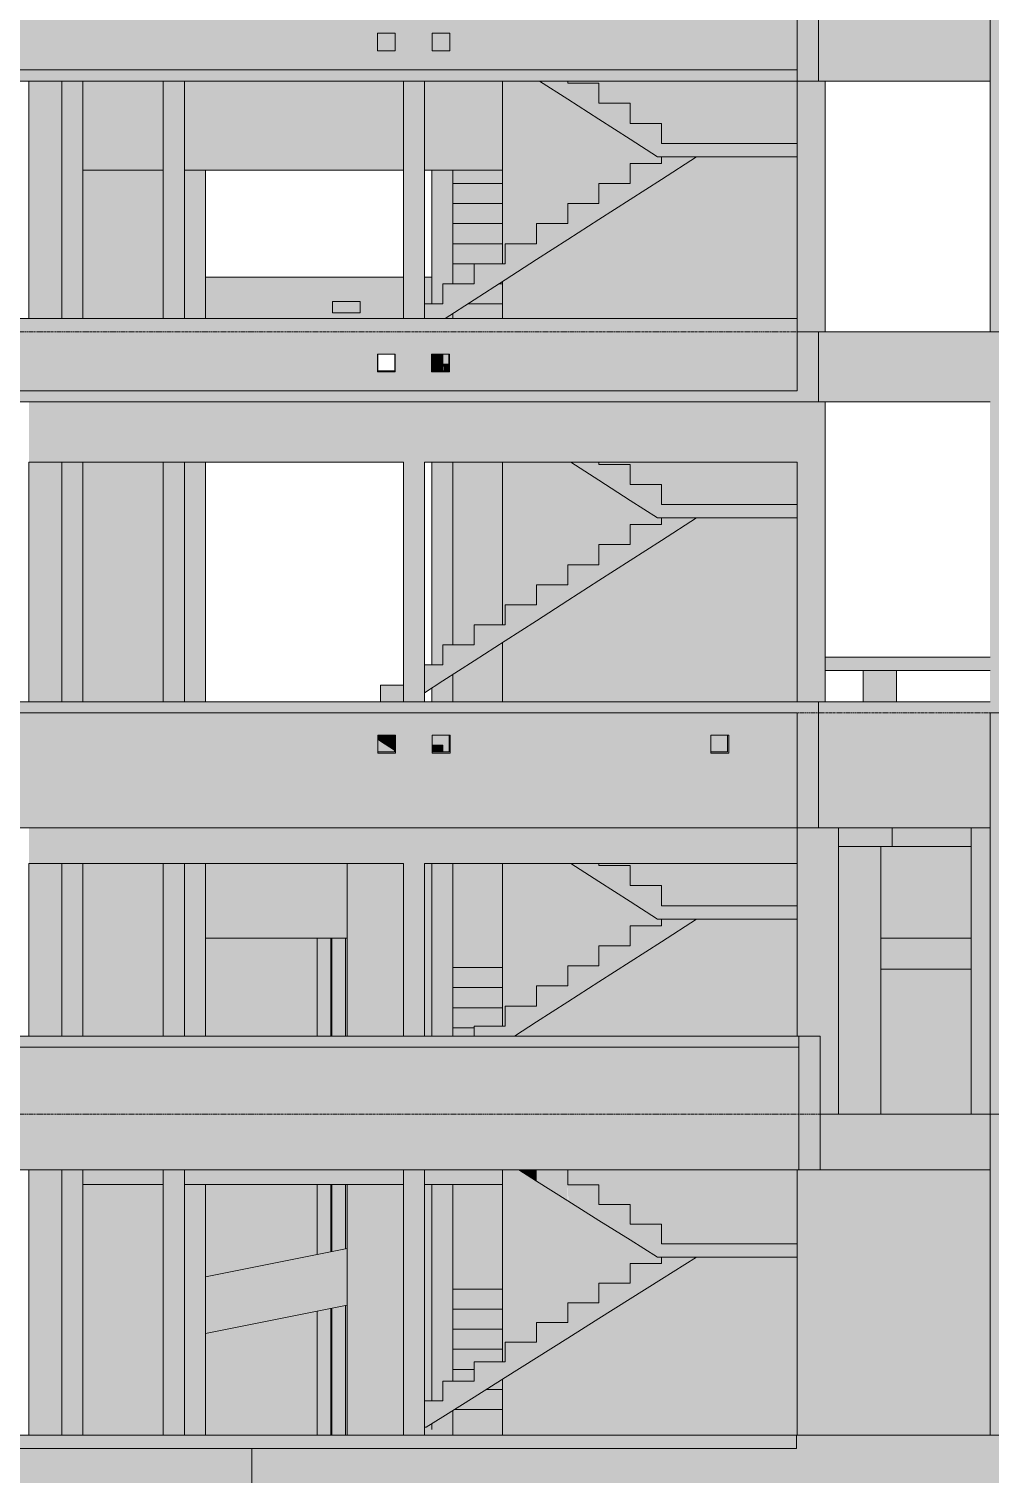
# Model space of a CAD drawing. Header units: centimetres. Extents: x -2136 to 34701, y -1430 to 84208.
# Drawn here: x 4514 to 5377, y 74230 to 75527 of the extents above; entities that cross this region are included whole.
import ezdxf

# ---------------------------------------------------------------- set-up
doc = ezdxf.new("R2010")
doc.units = ezdxf.units.CM
doc.linetypes.add('Centro', pattern=[3.175, 0.635, -0.47625, 1.5875, -0.47625])
for name, color, linetype, lineweight in [('A-FLOR', 7, 'Continuous', 18), ('A-FLOR-LEVL', 7, 'Continuous', 9), ('A-GENM', 7, 'Continuous', 18), ('A-WALL', 7, 'Continuous', 25), ('S-BEAM', 7, 'Continuous', 18), ('S-COLS', 7, 'Continuous', 18), ('S-FNDN', 7, 'Continuous', 25), ('S-STRS', 7, 'Continuous', 18)]:
    doc.layers.add(name, color=color, linetype=linetype, lineweight=lineweight)

# ---------------------------------------------------------------- blocks, each defined once
blk = doc.blocks.new('Estaca W Gerdau - W250X73-3893023-CT 004 K - CORTE ESQ_ 5PAV')
at = {"layer": 'S-FNDN', "lineweight": 9, "true_color": 0xacb7d2}
h = blk.add_hatch(color=9, dxfattribs=at)
h.paths.add_polyline_path([(224, 73400), (248.5, 73400), (248.4, 73554), (235.7, 73554), (235.7, 73574), (224, 73574), (224, 73449)], flags=0)
h.paths.add_polyline_path([(224, 74265), (249.4, 74265), (249.4, 74381.2), (224, 74376.2), (224, 74334.5)], flags=0)
h.paths.add_polyline_path([(224, 74427.2), (249.4, 74432.5), (249.4, 74490), (224, 74490), (224, 74432.5)], flags=0)
h.paths.add_polyline_path([(249.4, 74623), (249.4, 74711), (224, 74711), (224, 74623)], flags=0)
at = {"layer": 'S-FNDN', "lineweight": 9}
for p, q in [((224, 74711), (224, 74623)), ((236.3, 74623), (236.3, 74711)), ((237.1, 74711), (237.1, 74623)), ((249.4, 74711), (249.4, 74623)), ((224, 74490), (224, 74427.2)), ((236.3, 74429.6), (236.3, 74490)), ((237.1, 74490), (237.1, 74429.8)), ((249.4, 74490), (249.4, 74432.2)), ((224, 74376.2), (224, 74265)), ((236.3, 74265), (236.3, 74378.6)), ((237.1, 74378.8), (237.1, 74265)), ((249.4, 74381.2), (249.4, 74265))]:
    blk.add_line(p, q, dxfattribs=at)

msp = doc.modelspace()

# ---------------------------------------------------------------- hatches: boundary and pattern name
at = {"layer": 'A-FLOR', "true_color": 0xc0c0c0}
for points in [[(4672.97, 75480), (5203.97, 75480), (5203.97, 75490.01), (4160.97, 75490.01), (4160.97, 75480), (4562.97, 75480)], [(5203.97, 75192), (5203.97, 75202), (4160.97, 75202), (4160.97, 75192), (5189.9, 75192)], [(4719.41, 74913), (5203.97, 74913), (5203.97, 74923), (4160.97, 74923), (4160.97, 74913), (4672.97, 74913)], [(5205.47, 74613), (5205.47, 74623), (4160.97, 74623), (4160.97, 74613), (5095.81, 74613)]]:
    msp.add_hatch(color=9, dxfattribs=at).paths.add_polyline_path(points, flags=0)
h = msp.add_hatch(color=9, dxfattribs=at)
h.paths.add_polyline_path([(6048.97, 74951), (6067.97, 74951), (6067.97, 74963), (5971.97, 74963), (5971.97, 74951), (6036.79, 74951)], flags=0)
h.paths.add_polyline_path([(5228.97, 74951), (5376.97, 74951), (5376.97, 74963), (5228.97, 74963)], flags=0)
h.paths.add_polyline_path([(5551.97, 74951), (5861.97, 74951), (5861.97, 74963), (5551.97, 74963)], flags=0)
at = {"layer": 'A-GENM', "true_color": 0xc0c0c0}
msp.add_hatch(color=9, dxfattribs=at).paths.add_polyline_path([(5240.97, 74793), (5288.97, 74793), (5288.97, 74810), (5240.97, 74810)], flags=0)
at = {"layer": 'A-WALL', "true_color": 0xc0c0c0}
h = msp.add_hatch(color=9, dxfattribs=at)
h.paths.add_polyline_path([(4799.97, 74265), (4799.97, 74381.51), (4798.64, 74381.25), (4798.64, 74265)], flags=0)
h.paths.add_polyline_path([(4714.37, 74265), (4773.24, 74265), (4773.24, 74376.17), (4672.97, 74356.11), (4672.97, 74265), (4673.97, 74265)], flags=0)
h.paths.add_polyline_path([(4672.97, 74407.1), (4773.24, 74427.16), (4773.24, 74490), (4672.97, 74490), (4672.97, 74432.5)], flags=0)
h.paths.add_polyline_path([(4798.64, 74432.24), (4799.97, 74432.5), (4799.97, 74490), (4798.64, 74490), (4798.64, 74432.26)], flags=0)
h.paths.add_polyline_path([(4672.97, 74623), (4773.24, 74623), (4773.24, 74711), (4672.97, 74711), (4672.97, 74691.87)], flags=0)
h.paths.add_polyline_path([(4799.97, 74623), (4799.97, 74711), (4798.64, 74711), (4798.64, 74623)], flags=0)
h = msp.add_hatch(color=9, dxfattribs=at)
h.paths.add_polyline_path([(5973.24, 74277), (5973.24, 74493), (5971.97, 74493), (5971.97, 74277)], flags=0)
h.paths.add_polyline_path([(6007.97, 74277), (6007.83, 74493), (5998.64, 74493), (5998.64, 74277)], flags=0)
h.paths.add_polyline_path([(5767.96, 74453), (5823.24, 74453), (5823.24, 74470), (5767.96, 74470)], flags=0)
h.paths.add_polyline_path([(5548.64, 74553), (5604.97, 74553), (5604.97, 74683), (5548.64, 74683), (5548.64, 74653.28)], flags=0)
h.paths.add_polyline_path([(5523.24, 74553), (5523.24, 74683), (5521.47, 74683), (5521.47, 74553)], flags=0)
h.paths.add_polyline_path([(5359.97, 74553), (5359.97, 74683), (5278.97, 74683), (5278.97, 74553), (5284, 74553)], flags=0)
h.paths.add_polyline_path([(5723.97, 74642), (5823.24, 74642), (5823.24, 74683), (5704.97, 74683), (5704.97, 74642)], flags=0)
h.paths.add_polyline_path([(5856.96, 74642), (5861.97, 74642), (5861.97, 74683), (5848.64, 74683), (5848.64, 74642)], flags=0)
h.paths.add_polyline_path([(6007.97, 74642), (6007.97, 74711), (6006.49, 74711), (6006.49, 74683), (5998.64, 74683), (5998.64, 74642), (6006.49, 74642)], flags=0)
h.paths.add_polyline_path([(5971.97, 74642), (5973.24, 74642), (5973.24, 74683), (5971.97, 74683)], flags=0)
at = {"layer": 'S-BEAM', "true_color": 0xc0c0c0}
h = msp.add_hatch(color=9, dxfattribs=at)
h.paths.add_polyline_path([(4543.97, 75490.01), (5203.97, 75490.01), (5203.97, 75555.01), (4160.97, 75555.01), (4160.97, 75490.01), (4531.21, 75490.01)], flags=0)
h.paths.add_polyline_path([(4827.18, 75507.01), (4827.18, 75523), (4843.18, 75523), (4843.18, 75507.01)], flags=0)
h.paths.add_polyline_path([(4183.68, 75507.01), (4167.68, 75507.01), (4167.68, 75523), (4183.68, 75523)], flags=0)
h.paths.add_polyline_path([(4892.18, 75507.01), (4876.18, 75507.01), (4876.18, 75523), (4892.18, 75523)], flags=0)
for points in [[(5222.97, 75480), (5222.97, 75543.01), (5203.97, 75543.01), (5203.97, 75480)], [(5222.97, 75480), (5376.97, 75480), (5376.97, 75543.01), (5222.97, 75543.01), (5222.97, 75490.01)], [(4811.77, 75272.01), (4811.77, 75282.01), (4786.77, 75282.01), (4786.77, 75272.01)], [(5217.07, 75192), (5222.97, 75192), (5222.97, 75255.01), (5203.97, 75255.01), (5203.97, 75192)], [(5346.17, 75192), (5376.97, 75192), (5376.97, 75255.01), (5222.97, 75255.01), (5222.97, 75192), (5284, 75192)], [(5222.97, 74810), (5222.97, 74923), (5203.97, 74923), (5203.97, 74810)], [(5359.97, 74793), (5359.97, 74810), (5288.97, 74810), (5288.97, 74793)], [(5278.97, 74711), (5359.97, 74711), (5359.97, 74793), (5278.97, 74793), (5278.97, 74723)], [(4719.41, 74711), (4799.97, 74711), (4799.97, 74778), (4672.97, 74778), (4672.97, 74711)], [(5205.47, 74503), (5224.47, 74503), (5224.47, 74623), (5205.47, 74623), (5205.47, 74553)], [(5374.62, 74503), (5376.97, 74503), (5376.97, 74553), (5224.47, 74553), (5224.47, 74503), (5284, 74503)], [(5284, 74265), (5376.97, 74265), (5376.97, 74503), (5240.97, 74503), (5240.97, 74265)], [(4672.97, 74356.11), (4799.97, 74381.51), (4799.97, 74432.5), (4672.97, 74407.1), (4672.97, 74372.76)], [(4599.79, 74172), (4673.97, 74172), (4673.97, 74253), (4201.97, 74253), (4201.97, 74172), (4599.42, 74172)], [(4516.97, 74253), (4847.97, 74253), (4847.97, 74265), (4516.97, 74265)], [(4813.51, 74207), (5203.37, 74207), (5203.37, 74253), (4714.37, 74253), (4714.37, 74207), (4719.41, 74207)], [(5203.37, 74253), (5203.37, 74265), (4871.97, 74265), (4871.97, 74253), (5095.81, 74253)], [(5660.4, 74207), (6312.29, 74207), (6312.29, 74265), (5203.37, 74265), (5203.6, 74207), (5566.3, 74207)]]:
    msp.add_hatch(color=9, dxfattribs=at).paths.add_polyline_path(points, flags=0)
h = msp.add_hatch(color=9, dxfattribs=at)
h.paths.add_polyline_path([(4634.97, 75400.01), (4634.97, 75480), (4562.97, 75480), (4562.97, 75400.01), (4591.54, 75400.01)], flags=0)
h.paths.add_polyline_path([(4869.47, 75400.01), (4939.47, 75400.01), (4939.47, 75480), (4869.47, 75480), (4869.47, 75477.31)], flags=0)
h.paths.add_polyline_path([(4850.47, 75400.01), (4850.47, 75480), (4653.97, 75480), (4653.97, 75400.01), (4719.41, 75400.01)], flags=0)
h.paths.add_polyline_path([(4892.18, 75507.01), (4892.18, 75523), (4876.18, 75523), (4876.18, 75507.01)], flags=0)
h.paths.add_polyline_path([(4827.18, 75507.01), (4843.18, 75507.01), (4843.18, 75523), (4827.18, 75523), (4827.18, 75508.2)], flags=0)
h = msp.add_hatch(color=9, dxfattribs=at)
h.paths.add_polyline_path([(4813.51, 75267), (4850.47, 75267), (4850.47, 75304.01), (4672.97, 75304.01), (4672.97, 75267), (4786.77, 75267)], flags=0)
h.paths.add_polyline_path([(4811.77, 75272.01), (4786.77, 75272.01), (4786.77, 75282.01), (4811.77, 75282.01), (4811.77, 75279.55)], flags=0)
h.paths.add_polyline_path([(4875.97, 75280.01), (4875.97, 75304.01), (4869.47, 75304.01), (4869.47, 75280.01), (4875.85, 75280.01)], flags=0)
h = msp.add_hatch(color=9, dxfattribs=at)
h.paths.add_polyline_path([(4636.62, 75202), (5203.97, 75202), (5203.97, 75267), (4160.97, 75267), (4160.97, 75202), (4633.6, 75202)], flags=0)
h.paths.add_polyline_path([(4875.85, 75219), (4875.85, 75235), (4891.85, 75235), (4891.85, 75219), (4891.08, 75219)], flags=0)
h.paths.add_polyline_path([(4167.77, 75219), (4167.77, 75235), (4183.77, 75235), (4183.77, 75219), (4168.09, 75219)], flags=0)
h.paths.add_polyline_path([(4827.96, 75219), (4827.18, 75219), (4827.18, 75235), (4843.18, 75235), (4843.18, 75219)], flags=0)
h = msp.add_hatch(color=9, dxfattribs=at)
h.paths.add_polyline_path([(4625.31, 75138), (4850.47, 75138), (4850.47, 75192), (4514.47, 75192), (4514.47, 75138), (4624.97, 75138)], flags=0)
h.paths.add_polyline_path([(4843.18, 75219), (4842.68, 75220), (4827.68, 75220), (4827.96, 75219), (4842.78, 75219)], flags=0)
h = msp.add_hatch(color=9, dxfattribs=at)
h.paths.add_polyline_path([(5189.9, 75138), (5203.97, 75138), (5203.97, 75192), (4869.47, 75192), (4869.47, 75138), (5095.81, 75138)], flags=0)
h.paths.add_polyline_path([(4875.85, 75219), (4891.85, 75219), (4891.35, 75220), (4876.35, 75220), (4875.85, 75220)], flags=0)
h = msp.add_hatch(color=9, dxfattribs=at)
h.paths.add_polyline_path([(3987.97, 74810), (4141.97, 74810), (4141.97, 74923), (3987.97, 74923), (3987.97, 74913)], flags=0)
h.paths.add_polyline_path([(5376.97, 74810), (5376.97, 74923), (5222.97, 74923), (5222.97, 74810), (5284, 74810)], flags=0)
h.paths.add_polyline_path([(5203.97, 74810), (5203.97, 74913), (4160.97, 74913), (4160.97, 74810), (5189.9, 74810)], flags=0)
h.paths.add_polyline_path([(4168.39, 74877), (4167.97, 74877), (4168.47, 74893), (4183.97, 74893), (4183.97, 74877), (4183.24, 74877)], flags=0)
h.paths.add_polyline_path([(4891.25, 74877), (4876.47, 74877), (4876.47, 74893), (4892.47, 74893), (4892.47, 74877)], flags=0)
h.paths.add_polyline_path([(5126.47, 74877), (5126.47, 74893), (5142.47, 74893), (5142.09, 74877), (5127.24, 74877)], flags=0)
h.paths.add_polyline_path([(4827.47, 74877), (4827.47, 74893), (4843.47, 74893), (4843.47, 74877)], flags=0)
h = msp.add_hatch(color=9, dxfattribs=at)
h.paths.add_polyline_path([(4850.47, 74778), (4850.47, 74810), (4514.47, 74810), (4514.47, 74778), (4827.47, 74778)], flags=0)
h.paths.add_polyline_path([(4827.47, 74877), (4843.47, 74877), (4843.47, 74893), (4842.47, 74893), (4842.47, 74878), (4827.47, 74878)], flags=0)
h = msp.add_hatch(color=9, dxfattribs=at)
h.paths.add_polyline_path([(5203.97, 74778), (5203.97, 74810), (4869.47, 74810), (4869.47, 74778), (5189.9, 74778)], flags=0)
h.paths.add_polyline_path([(5126.47, 74877), (5142.47, 74877), (5142.47, 74893), (5141.47, 74892.51), (5141.47, 74878), (5126.47, 74878)], flags=0)
h.paths.add_polyline_path([(4892.47, 74877), (4892.47, 74893), (4891.47, 74893), (4891.47, 74878), (4876.47, 74878), (4876.47, 74877), (4891.25, 74877)], flags=0)
h = msp.add_hatch(color=9, dxfattribs=at)
h.paths.add_polyline_path([(5735, 74683), (5861.97, 74683), (5861.97, 74711), (5704.97, 74711), (5704.97, 74683), (5723.97, 74683)], flags=0)
h.paths.add_polyline_path([(5987.79, 74683), (6006.49, 74683), (6006.49, 74711), (5971.97, 74711), (5971.97, 74683)], flags=0)
h.paths.add_polyline_path([(5284, 74683), (5359.97, 74683), (5359.97, 74711), (5278.97, 74711), (5278.97, 74683)], flags=0)
h.paths.add_polyline_path([(5521.47, 74683), (5604.97, 74683), (5604.97, 74711), (5521.47, 74711)], flags=0)
h = msp.add_hatch(color=9, dxfattribs=at)
h.paths.add_polyline_path([(4343.02, 74503), (5205.47, 74503), (5205.47, 74613), (4160.97, 74613), (4160.97, 74503)], flags=0)
h.paths.add_polyline_path([(4141.47, 74503), (4141.97, 74503), (4141.47, 74535.5)], flags=0)
h = msp.add_hatch(color=9, dxfattribs=at)
h.paths.add_polyline_path([(4907.61, 74490), (4939.47, 74490), (4939.47, 74503), (4869.47, 74503), (4869.47, 74490), (4894.97, 74490)], flags=0)
h.paths.add_polyline_path([(4562.97, 74490), (4634.97, 74490), (4634.97, 74503), (4562.97, 74503)], flags=0)
h.paths.add_polyline_path([(4719.41, 74490), (4850.47, 74490), (4850.47, 74503), (4653.97, 74503), (4653.97, 74490), (4672.97, 74490)], flags=0)
at = {"layer": 'S-COLS', "true_color": 0xc0c0c0}
for points in [[(5376.97, 75255.01), (5486.97, 75255.01), (5486.97, 75543.01), (5376.97, 75543.01)], [(4561.95, 75267), (4562.97, 75267), (4562.97, 75480), (4543.97, 75480), (4543.97, 75267)], [(4652.95, 75267), (4653.97, 75267), (4653.97, 75480), (4634.97, 75480), (4634.97, 75267)], [(4868.45, 75267), (4869.47, 75267), (4869.47, 75480), (4850.47, 75480), (4850.47, 75267)], [(5222.97, 75255.01), (5228.97, 75255.01), (5228.97, 75480), (5203.97, 75480), (5203.97, 75255.01)], [(4894.97, 75388.01), (4939.47, 75388.01), (4939.47, 75400.01), (4894.97, 75400.01)], [(5472.2, 74913), (5486.97, 74913), (5486.97, 75255.01), (5376.97, 75255.01), (5376.97, 74913)], [(4850.47, 74923), (4869.47, 74923), (4869.47, 75192), (4850.47, 75192), (4850.47, 74925.03)], [(5228.97, 74923), (5228.97, 75192), (5203.97, 75192), (5203.97, 74923), (5227.85, 74923)], [(4562.28, 74923), (4562.97, 74923), (4562.97, 75138), (4543.97, 75138), (4543.97, 74923)], [(4653.28, 74923), (4653.97, 74923), (4653.97, 75138), (4634.97, 75138), (4634.97, 74923)], [(5267.73, 74923), (5292.97, 74923), (5292.97, 74951), (5262.97, 74951), (5262.97, 74923)], [(5376.97, 74553), (5486.97, 74553), (5486.97, 74913), (5376.97, 74913), (5376.97, 74740.94)], [(4863.55, 74623), (4869.47, 74623), (4869.47, 74810), (4850.47, 74810), (4850.47, 74623)], [(5240.97, 74553), (5240.97, 74810), (5203.97, 74810), (5203.97, 74623), (5224.47, 74623), (5224.47, 74553)], [(5359.97, 74553), (5376.97, 74553), (5376.97, 74810), (5359.97, 74810), (5359.97, 74563.74)], [(5278.97, 74553), (5278.97, 74793), (5240.97, 74793), (5240.97, 74553)], [(4543.97, 74623), (4562.97, 74623), (4562.97, 74778), (4543.97, 74778), (4543.97, 74701.75)], [(4649.68, 74623), (4653.97, 74623), (4653.97, 74778), (4634.97, 74778), (4634.97, 74623)], [(4939.47, 74684.7), (4939.47, 74778), (4894.97, 74778), (4894.97, 74684.7), (4907.61, 74684.7)], [(5395.97, 74265), (5486.97, 74265), (5486.97, 74553), (5376.97, 74553), (5376.97, 74265)], [(4562.97, 74265), (4562.97, 74503), (4543.97, 74503), (4543.97, 74265)], [(4653.97, 74265), (4653.97, 74503), (4634.97, 74503), (4634.97, 74265)], [(4869.47, 74265), (4869.47, 74503), (4850.47, 74503), (4850.47, 74265)], [(5222.97, 74265), (5240.97, 74265), (5240.97, 74503), (5203.97, 74503), (5203.97, 74265)], [(4894.97, 74396), (4939.47, 74396), (4939.47, 74490), (4894.97, 74490)], [(4514.47, 74253), (4516.97, 74253), (4516.97, 74265), (4492.97, 74265), (4492.97, 74253), (4498.73, 74253)], [(4853.73, 74253), (4871.97, 74253), (4871.97, 74265), (4847.97, 74265), (4847.97, 74253), (4850.47, 74253)]]:
    msp.add_hatch(color=9, dxfattribs=at).paths.add_polyline_path(points, flags=0)
h = msp.add_hatch(color=9, dxfattribs=at)
h.paths.add_polyline_path([(4333.97, 75267), (4495.47, 75267), (4495.47, 75480), (4333.97, 75480), (4333.97, 75293.21)], flags=0)
h.paths.add_polyline_path([(4531.21, 75267), (4543.97, 75267), (4543.97, 75480), (4514.47, 75480), (4514.47, 75267)], flags=0)
h = msp.add_hatch(color=9, dxfattribs=at)
h.paths.add_polyline_path([(4939.47, 75267), (5203.97, 75267), (5203.97, 75412), (5113.49, 75412), (4939.47, 75300.13), (4939.47, 75283.74)], flags=0)
h.paths.add_polyline_path([(4939.47, 75316), (4941.97, 75316), (4941.97, 75334), (4969.97, 75334), (4969.97, 75352), (4997.97, 75352), (4997.97, 75370.01), (5025.97, 75370.01), (5025.97, 75388.01), (5053.97, 75388.01), (5053.97, 75406), (5081.97, 75406), (5081.97, 75412), (5078.44, 75412), (4972.66, 75480), (4939.47, 75480), (4939.47, 75319.74)], flags=0)
h.paths.add_polyline_path([(5203.97, 75424), (5203.97, 75480), (4997.97, 75480), (4997.97, 75478), (5025.97, 75478), (5025.97, 75460.01), (5053.97, 75460.01), (5053.97, 75442), (5081.97, 75442), (5081.97, 75424), (5176.51, 75424)], flags=0)
h = msp.add_hatch(color=9, dxfattribs=at)
h.paths.add_polyline_path([(4625.31, 75267), (4634.97, 75267), (4634.97, 75400.01), (4562.97, 75400.01), (4562.97, 75267)], flags=0)
h.paths.add_polyline_path([(4653.97, 75267), (4672.97, 75267), (4672.97, 75400.01), (4653.97, 75400.01), (4653.97, 75293.21)], flags=0)
h = msp.add_hatch(color=9, dxfattribs=at)
h.paths.add_polyline_path([(4891.85, 75267), (4894.96, 75267), (4894.96, 75271.52), (4887.94, 75267)], flags=0)
h.paths.add_polyline_path([(4875.97, 75280.01), (4885.97, 75280.01), (4885.97, 75298.01), (4894.96, 75298.01), (4894.96, 75400.01), (4875.97, 75400.01), (4875.97, 75282.01)], flags=0)
h = msp.add_hatch(color=9, dxfattribs=at)
h.paths.add_polyline_path([(4875.97, 74923), (4894.97, 74923), (4894.97, 74947.52), (4875.97, 74935.31), (4875.97, 74923.73)], flags=0)
h.paths.add_polyline_path([(4875.97, 74956), (4885.97, 74956), (4885.97, 74974), (4894.97, 74974), (4894.97, 75138), (4875.97, 75138), (4875.97, 74959.74)], flags=0)
h.paths.add_polyline_path([(4885.97, 75226), (4891.35, 75226), (4891.35, 75235), (4885.97, 75235), (4885.97, 75229.74)], flags=0)
h = msp.add_hatch(color=9, dxfattribs=at)
h.paths.add_polyline_path([(4333.97, 74923), (4495.47, 74923), (4495.47, 75138), (4333.97, 75138), (4333.97, 74925.03)], flags=0)
h.paths.add_polyline_path([(4531.21, 74923), (4543.97, 74923), (4543.97, 75138), (4514.47, 75138), (4514.47, 74923)], flags=0)
h = msp.add_hatch(color=9, dxfattribs=at)
h.paths.add_polyline_path([(4625.31, 74923), (4634.97, 74923), (4634.97, 75138), (4562.97, 75138), (4562.97, 74923)], flags=0)
h.paths.add_polyline_path([(4653.97, 74923), (4672.97, 74923), (4672.97, 75138), (4653.97, 75138), (4653.97, 74925.03)], flags=0)
h = msp.add_hatch(color=9, dxfattribs=at)
h.paths.add_polyline_path([(4939.47, 74923), (4939.47, 74976.13), (4894.97, 74947.52), (4894.97, 74923), (4907.61, 74923)], flags=0)
h.paths.add_polyline_path([(4894.97, 74974), (4913.97, 74974), (4913.97, 74992), (4939.47, 74992), (4939.47, 75138), (4894.97, 75138), (4894.97, 75109.12)], flags=0)
h = msp.add_hatch(color=9, dxfattribs=at)
h.paths.add_polyline_path([(5001.71, 74923), (5203.97, 74923), (5203.97, 75088), (5113.49, 75088), (4939.47, 74976.13), (4939.47, 74923)], flags=0)
h.paths.add_polyline_path([(4941.97, 74992), (4941.97, 75010), (4969.97, 75010), (4969.97, 75028), (4997.97, 75028), (4997.97, 75046), (5025.97, 75046), (5025.97, 75064), (5053.97, 75064), (5054.12, 75082), (5081.97, 75082), (5081.97, 75088), (5078.44, 75088), (5000.66, 75138), (4939.47, 75138), (4939.47, 74992)], flags=0)
h.paths.add_polyline_path([(5203.97, 75100), (5203.97, 75138), (5025.97, 75138), (5025.97, 75136), (5053.97, 75136), (5053.97, 75118), (5081.97, 75118), (5081.97, 75100), (5095.81, 75100)], flags=0)
h = msp.add_hatch(color=9, dxfattribs=at)
h.paths.add_polyline_path([(4813.51, 74623), (4850.47, 74623), (4850.47, 74778), (4799.97, 74778), (4799.97, 74623)], flags=0)
h.paths.add_polyline_path([(4869.47, 74623), (4875.97, 74623), (4875.97, 74778), (4869.47, 74778), (4869.47, 74654)], flags=0)
h.paths.add_polyline_path([(4842.47, 74878), (4842.32, 74879.79), (4827.47, 74889.34), (4827.47, 74878), (4834.97, 74878)], flags=0)
h = msp.add_hatch(color=9, dxfattribs=at)
h.paths.add_polyline_path([(4884.96, 74623), (4894.97, 74623), (4894.97, 74778), (4875.97, 74778), (4875.97, 74623)], flags=0)
h.paths.add_polyline_path([(4885.97, 74878), (4891.47, 74878), (4891.47, 74893), (4876.47, 74893), (4876.89, 74884), (4885.97, 74884)], flags=0)
h = msp.add_hatch(color=9, dxfattribs=at)
h.paths.add_polyline_path([(4955.22, 74623), (5203.97, 74623), (5203.97, 74728), (5113.49, 74728), (4950.16, 74623)], flags=0)
h.paths.add_polyline_path([(4941.97, 74632), (4941.97, 74650), (4969.97, 74650), (4969.97, 74668), (4997.97, 74668), (4997.97, 74686), (5025.97, 74686), (5025.97, 74704), (5053.97, 74704), (5053.97, 74722), (5081.97, 74722), (5081.97, 74728), (5078.44, 74728), (5000.67, 74778), (4939.47, 74778), (4939.47, 74632)], flags=0)
h.paths.add_polyline_path([(5203.97, 74740), (5203.97, 74778), (5025.97, 74778), (5025.97, 74776), (5053.97, 74776), (5053.97, 74758), (5081.97, 74758), (5081.97, 74740), (5160.36, 74740)], flags=0)
h.paths.add_polyline_path([(5141.47, 74878), (5141.47, 74893), (5126.47, 74893), (5126.47, 74878)], flags=0)
h = msp.add_hatch(color=9, dxfattribs=at)
h.paths.add_polyline_path([(4333.97, 74623), (4495.47, 74623), (4495.47, 74778), (4333.97, 74778), (4333.97, 74740.94)], flags=0)
h.paths.add_polyline_path([(4514.47, 74623), (4543.97, 74623), (4543.97, 74778), (4514.47, 74778), (4514.47, 74664.88)], flags=0)
h = msp.add_hatch(color=9, dxfattribs=at)
h.paths.add_polyline_path([(4562.97, 74623), (4634.97, 74623), (4634.97, 74778), (4562.97, 74778), (4562.97, 74725.5)], flags=0)
h.paths.add_polyline_path([(4653.97, 74623), (4672.97, 74623), (4672.97, 74778), (4653.97, 74778), (4653.97, 74740.94)], flags=0)
h = msp.add_hatch(color=9, dxfattribs=at)
h.paths.add_polyline_path([(4531.21, 74265), (4543.97, 74265), (4543.97, 74503), (4514.47, 74503), (4514.47, 74265), (4516.97, 74265)], flags=0)
h.paths.add_polyline_path([(4343.02, 74265), (4495.47, 74265.18), (4495.47, 74503), (4333.97, 74503), (4333.97, 74265)], flags=0)
h = msp.add_hatch(color=9, dxfattribs=at)
h.paths.add_polyline_path([(4990.47, 74265), (5203.97, 74265), (5203.97, 74424.63), (5113.43, 74424.63), (4939.47, 74315.12), (4939.47, 74265)], flags=0)
h.paths.add_polyline_path([(4941.97, 74330.88), (4941.97, 74348.5), (4969.97, 74348.5), (4969.97, 74366.13), (4997.97, 74366.13), (4997.97, 74383.75), (5025.97, 74383.75), (5025.97, 74401.38), (5053.97, 74401.38), (5053.97, 74419), (5081.97, 74419), (5081.97, 74424.63), (5078.5, 74424.63), (4953.99, 74503), (4939.47, 74503), (4939.47, 74330.88)], flags=0)
h.paths.add_polyline_path([(5139.07, 74436.63), (5203.97, 74436.63), (5203.97, 74503), (4997.97, 74503), (4997.97, 74489.5), (5025.97, 74489.5), (5025.97, 74471.88), (5053.97, 74471.88), (5053.97, 74454.25), (5081.97, 74454.25), (5081.97, 74436.63), (5095.81, 74436.63)], flags=0)
h = msp.add_hatch(color=9, dxfattribs=at)
h.paths.add_polyline_path([(4634.97, 74265), (4634.97, 74490), (4562.97, 74490), (4562.97, 74265)], flags=0)
h.paths.add_polyline_path([(4653.97, 74265), (4672.97, 74265), (4672.97, 74490), (4653.97, 74490), (4653.97, 74372.76)], flags=0)
h = msp.add_hatch(color=9, dxfattribs=at)
h.paths.add_polyline_path([(4799.97, 74265), (4850.47, 74265), (4850.47, 74490), (4799.97, 74490), (4799.97, 74372.76)], flags=0)
h.paths.add_polyline_path([(4869.47, 74265), (4875.97, 74265), (4875.97, 74275.15), (4870.96, 74272), (4869.47, 74272), (4869.47, 74265.18)], flags=0)
h.paths.add_polyline_path([(4875.97, 74295.63), (4875.97, 74490), (4869.47, 74490), (4869.47, 74295.63), (4871.97, 74295.63)], flags=0)
h = msp.add_hatch(color=9, dxfattribs=at)
h.paths.add_polyline_path([(4894.96, 74265), (4894.96, 74287.11), (4875.97, 74275.15), (4875.97, 74265)], flags=0)
h.paths.add_polyline_path([(4875.97, 74295.63), (4885.97, 74295.63), (4885.97, 74313.25), (4894.96, 74313.25), (4894.97, 74490), (4875.97, 74490), (4875.97, 74299.07)], flags=0)
h = msp.add_hatch(color=9, dxfattribs=at)
h.paths.add_polyline_path([(4719.41, 73364), (4733.97, 73364), (4733.97, 73524), (4722.97, 73524), (4722.97, 73574), (4715.34, 73574), (4714.81, 73574), (4673.97, 73574), (4673.97, 73364)], flags=0)
h.paths.add_polyline_path([(4680.01, 74172), (4714.81, 74172), (4714.37, 74253), (4673.97, 74253), (4673.97, 74172)], flags=0)
at = {"layer": 'S-STRS', "true_color": 0xc0c0c0}
for points in [[(4997.97, 75463.74), (4997.97, 75480), (4972.66, 75480), (4976.86, 75477.31)], [(5025.97, 75445.74), (5025.97, 75478), (4997.97, 75478), (4997.97, 75463.74), (5003.78, 75460.01)], [(5053.97, 75427.74), (5053.97, 75460.01), (5025.97, 75460.01), (5025.97, 75445.74), (5031.78, 75442)], [(5078.44, 75412), (5081.97, 75412), (5081.97, 75442), (5053.97, 75442), (5053.97, 75427.74), (5059.78, 75424)], [(5095.81, 75412), (5203.97, 75412), (5203.97, 75424), (5081.97, 75424), (5081.97, 75412)], [(5081.97, 75391.74), (5113.49, 75412), (5081.97, 75412), (5081.97, 75406)], [(5053.97, 75373.74), (5081.97, 75391.74), (5081.97, 75406), (5053.97, 75406), (5053.97, 75382.6)], [(4939.47, 75370.01), (4939.47, 75388.01), (4894.97, 75388), (4894.97, 75370.01), (4907.61, 75370.01)], [(5025.97, 75355.74), (5053.97, 75373.74), (5053.97, 75388.01), (5025.97, 75388.01), (5025.97, 75370.01)], [(4907.61, 75352), (4939.47, 75352), (4939.47, 75370.01), (4894.97, 75370.01), (4894.97, 75352)], [(4997.97, 75337.74), (5025.97, 75355.74), (5025.97, 75370.01), (4997.97, 75370.01), (4997.97, 75352)], [(4907.61, 75334), (4939.47, 75334), (4939.47, 75352), (4894.97, 75352), (4894.97, 75334)], [(4969.97, 75319.74), (4997.97, 75337.74), (4997.97, 75352), (4969.97, 75352), (4969.97, 75334)], [(4907.61, 75316), (4939.47, 75316), (4939.47, 75334), (4894.97, 75334), (4894.97, 75316)], [(4941.97, 75301.74), (4969.97, 75319.74), (4969.97, 75334), (4941.97, 75334), (4941.97, 75316)], [(4913.97, 75283.74), (4941.97, 75301.74), (4941.97, 75316), (4913.97, 75316), (4913.97, 75293.21)], [(4887.94, 75267), (4913.97, 75283.74), (4913.97, 75298.01), (4885.97, 75298.01), (4885.97, 75267)], [(4913.97, 75280.01), (4939.47, 75280.01), (4939.47, 75298.01), (4936.16, 75298.01), (4908.16, 75280.01)], [(4883.48, 75267), (4885.97, 75267), (4885.97, 75280.01), (4869.47, 75280.01), (4869.47, 75267), (4875.97, 75267)], [(4913.97, 75267), (4939.47, 75267), (4939.47, 75280.01), (4907.61, 75279.65), (4894.96, 75271.52), (4894.97, 75267), (4908.29, 75267)], [(4876.35, 75220), (4885.97, 75220), (4885.97, 75235), (4876.35, 75235), (4876.35, 75226)], [(4891.35, 75220), (4891.35, 75226), (4885.97, 75226), (4886.52, 75220)], [(5025.97, 75121.74), (5025.97, 75138), (5000.66, 75138), (5001.71, 75137.33)], [(5053.97, 75103.74), (5053.97, 75136), (5025.97, 75136), (5025.97, 75121.74), (5045.59, 75109.12)], [(5081.97, 75088), (5081.97, 75118), (5053.97, 75118), (5053.97, 75103.74), (5078.44, 75088)], [(5095.81, 75088), (5203.97, 75088), (5203.97, 75100), (5081.97, 75100), (5081.97, 75088)], [(5053.97, 75049.74), (5081.97, 75067.74), (5081.97, 75082), (5053.97, 75082), (5053.97, 75064)], [(5081.97, 75067.74), (5113.49, 75088), (5081.97, 75088), (5081.97, 75082)], [(5025.97, 75031.74), (5053.97, 75049.74), (5053.97, 75064), (5025.97, 75064), (5025.97, 75046)], [(4997.97, 75013.74), (5025.97, 75031.74), (5025.97, 75046), (4997.97, 75046), (4997.97, 75028)], [(4969.97, 74995.74), (4997.97, 75013.74), (4997.97, 75028), (4969.97, 75028), (4969.97, 75010)], [(4941.97, 74977.74), (4969.97, 74995.74), (4969.97, 75010), (4941.97, 75010), (4941.97, 74992)], [(4913.97, 74959.74), (4941.97, 74977.74), (4941.97, 74992), (4913.97, 74992), (4913.97, 74974)], [(4885.97, 74941.73), (4913.97, 74959.74), (4913.97, 74974), (4885.97, 74974), (4885.97, 74956)], [(4869.47, 74931.13), (4885.97, 74941.73), (4885.97, 74956), (4869.47, 74956), (4869.47, 74939.53)], [(4850.47, 74923), (4850.47, 74938), (4829.97, 74938), (4829.97, 74923), (4843.47, 74923)], [(4829.97, 74887.73), (4829.97, 74893), (4827.47, 74893), (4827.47, 74889.34)], [(4842.47, 74879.7), (4842.47, 74893), (4829.97, 74893), (4829.97, 74887.73), (4842.32, 74879.79)], [(4885.97, 74878), (4885.97, 74884), (4876.47, 74884), (4876.47, 74878)], [(5025.97, 74761.74), (5025.97, 74778), (5000.67, 74778), (5001.71, 74777.33)], [(5053.97, 74743.74), (5053.97, 74776), (5025.97, 74776), (5025.97, 74761.74), (5031.78, 74758)], [(5081.97, 74728), (5081.97, 74758), (5053.97, 74758), (5053.97, 74743.74), (5078.44, 74728)], [(5203.97, 74728), (5203.97, 74740), (5081.97, 74740), (5081.97, 74728), (5146.18, 74728)], [(5053.97, 74689.74), (5081.97, 74707.74), (5081.97, 74722), (5053.97, 74722), (5053.97, 74704)], [(5081.97, 74707.74), (5113.49, 74728), (5081.97, 74728), (5081.97, 74722)], [(5025.97, 74671.74), (5053.97, 74689.74), (5053.97, 74704), (5025.97, 74704), (5025.97, 74686)], [(4894.97, 74666.6), (4939.47, 74666.6), (4939.47, 74684.7), (4894.97, 74684.7)], [(4997.97, 74653.74), (5025.97, 74671.74), (5025.97, 74686), (4997.97, 74686), (4997.97, 74668)], [(4969.97, 74635.74), (4997.97, 74653.74), (4997.97, 74668), (4969.97, 74668), (4969.97, 74650)], [(4907.61, 74648.5), (4939.47, 74648.5), (4939.47, 74666.6), (4894.97, 74666.6), (4894.97, 74648.5)], [(4913.97, 74630.4), (4913.97, 74632), (4939.47, 74632), (4939.47, 74648.5), (4894.97, 74648.5), (4894.97, 74630.4), (4907.61, 74630.4)], [(4950.16, 74623), (4969.97, 74635.74), (4969.97, 74650), (4941.97, 74650), (4941.97, 74623)], [(4907.61, 74623), (4913.97, 74623), (4913.97, 74630.4), (4894.97, 74630.4), (4894.97, 74623)], [(4939.47, 74623), (4941.97, 74623), (4941.97, 74632), (4913.97, 74632), (4913.97, 74623), (4931.63, 74623)], [(4969.97, 74492.95), (4969.97, 74503), (4953.99, 74503)], [(4997.97, 74475.32), (4997.97, 74503), (4969.97, 74503), (4969.97, 74492.95), (4978.84, 74487.36)], [(5025.97, 74457.7), (5025.97, 74489.5), (4997.97, 74489.5), (4998.52, 74474.97), (5001.71, 74472.97)], [(5053.97, 74440.07), (5053.97, 74471.88), (5025.97, 74471.88), (5025.97, 74457.7), (5031.96, 74453.93)], [(5078.5, 74424.63), (5081.97, 74424.63), (5081.97, 74454.25), (5053.97, 74454.25), (5053.97, 74440.07), (5059.44, 74436.63)], [(5189.9, 74424.63), (5203.97, 74424.63), (5203.97, 74436.63), (5081.97, 74436.63), (5081.97, 74424.63), (5145.11, 74424.63)], [(5081.97, 74404.82), (5113.43, 74424.63), (5081.97, 74424.63), (5081.97, 74419)], [(5053.97, 74387.2), (5081.97, 74404.82), (5081.97, 74419), (5053.97, 74419), (5053.97, 74401.38)], [(4939.47, 74378), (4939.47, 74396), (4894.97, 74396), (4894.97, 74378), (4907.61, 74378)], [(5025.97, 74369.57), (5053.97, 74387.2), (5053.97, 74401.38), (5025.97, 74401.38), (5025.97, 74372.76)], [(4997.97, 74351.95), (5025.97, 74369.57), (5025.97, 74383.75), (4997.97, 74383.75), (4997.97, 74366.13)], [(4939.47, 74360), (4939.47, 74378), (4894.97, 74378), (4894.97, 74360), (4907.61, 74360)], [(4907.61, 74342), (4939.47, 74342), (4939.47, 74360), (4894.97, 74360), (4894.97, 74342)], [(4969.97, 74334.32), (4997.97, 74351.95), (4997.97, 74366.13), (4969.97, 74366.13), (4969.97, 74348.5)], [(4941.97, 74316.7), (4969.97, 74334.32), (4969.97, 74348.5), (4941.97, 74348.5), (4941.97, 74330.69)], [(4913.97, 74324), (4913.97, 74330.88), (4939.47, 74330.88), (4939.47, 74342), (4894.97, 74342), (4894.97, 74324), (4907.61, 74324)], [(4913.97, 74299.07), (4941.97, 74316.7), (4941.97, 74330.88), (4913.97, 74330.88), (4913.97, 74306)], [(4885.97, 74281.45), (4913.97, 74299.07), (4913.97, 74313.25), (4885.97, 74313.25), (4885.97, 74288)], [(4913.97, 74288), (4939.47, 74288), (4939.47, 74306), (4924.97, 74306), (4896.38, 74288), (4911.42, 74288)], [(4870.96, 74272), (4885.97, 74281.45), (4885.97, 74295.63), (4869.47, 74295.63), (4869.47, 74272)], [(4894.96, 74265), (4939.47, 74265), (4939.47, 74288), (4896.38, 74288), (4894.96, 74287.11), (4894.96, 74270)]]:
    msp.add_hatch(color=9, dxfattribs=at).paths.add_polyline_path(points, flags=0)
h = msp.add_hatch(color=9, dxfattribs=at)
h.paths.add_polyline_path([(4939.47, 75298.01), (4939.47, 75300.13), (4936.16, 75298.01)], flags=0)
h.paths.add_polyline_path([(4894.96, 75298.01), (4913.97, 75298.01), (4913.97, 75316), (4894.96, 75316), (4894.96, 75304.01)], flags=0)
h = msp.add_hatch(color=9, dxfattribs=at)
h.paths.add_polyline_path([(4924.97, 74306), (4939.47, 74306), (4939.47, 74315.12), (4936.49, 74313.25)], flags=0)
h.paths.add_polyline_path([(4894.97, 74313.25), (4913.97, 74313.25), (4913.97, 74324), (4894.96, 74324), (4894.96, 74313.25)], flags=0)

# ---------------------------------------------------------------- linework, layer by layer
at = {"layer": 'A-FLOR', "lineweight": 9}
for p, q in [((4160.97, 75490.01), (5203.97, 75490.01)), ((5203.97, 75480), (4160.97, 75480)), ((4160.97, 75202), (5203.97, 75202)), ((5203.97, 75192), (4160.97, 75192)), ((5228.97, 74963), (5376.97, 74963)), ((5376.97, 74951), (5228.97, 74951)), ((4160.97, 74923), (5203.97, 74923)), ((5203.97, 74913), (4160.97, 74913)), ((4160.97, 74623), (5205.47, 74623)), ((5205.47, 74623), (5205.47, 74613)), ((5205.47, 74613), (4160.97, 74613))]:
    msp.add_line(p, q, dxfattribs=at)
at = {"layer": 'A-FLOR-LEVL', "linetype": 'Centro'}
for p, q in [((3025.22, 75255.01), (6823.81, 75255.01)), ((3025.22, 74913), (6823.81, 74913)), ((3025.22, 74553), (7794.03, 74553)), ((3025.22, 74265), (7794.03, 74265))]:
    msp.add_line(p, q, dxfattribs=at)
at = {"layer": 'A-GENM', "lineweight": 9}
for p, q in [((5288.97, 74810), (5288.97, 74793)), ((5288.97, 74793), (5240.97, 74793))]:
    msp.add_line(p, q, dxfattribs=at)
at = {"layer": 'S-BEAM', "lineweight": 9}
for p, q in [((5203.97, 75543.01), (5203.97, 75490.01)), ((5222.97, 75480), (5222.97, 75543.01)), ((4827.18, 75523), (4843.18, 75523)), ((4827.18, 75507.01), (4827.18, 75523)), ((4843.18, 75523), (4843.18, 75507.01)), ((4876.18, 75523), (4892.18, 75523)), ((4876.18, 75507.01), (4876.18, 75523)), ((4892.18, 75523), (4892.18, 75507.01)), ((4843.18, 75507.01), (4827.18, 75507.01)), ((4892.18, 75507.01), (4876.18, 75507.01)), ((5203.97, 75490.01), (5203.97, 75480)), ((5203.97, 75480), (5222.97, 75480)), ((5222.97, 75480), (5376.97, 75480)), ((4562.97, 75400.01), (4634.97, 75400.01)), ((4653.97, 75400.01), (4850.47, 75400.01)), ((4869.47, 75400.01), (4939.47, 75400.01)), ((4672.97, 75304.01), (4850.47, 75304.01)), ((4869.47, 75304.01), (4875.97, 75304.01)), ((4786.77, 75282.01), (4811.77, 75282.01)), ((4786.77, 75272.01), (4786.77, 75282.01)), ((4811.77, 75282.01), (4811.77, 75272.01)), ((4160.97, 75267), (5203.97, 75267)), ((4811.77, 75272.01), (4786.77, 75272.01)), ((5203.97, 75267), (5203.97, 75255.01)), ((5222.97, 75255.01), (5203.97, 75255.01)), ((5203.97, 75255.01), (5203.97, 75202)), ((5222.97, 75192), (5222.97, 75255.01)), ((5222.97, 75255.01), (5376.97, 75255.01)), ((4827.18, 75235), (4843.18, 75235)), ((4827.18, 75219), (4827.18, 75235)), ((4827.68, 75220), (4827.68, 75235)), ((4842.68, 75235), (4842.68, 75220)), ((4843.18, 75235), (4843.18, 75219)), ((4875.85, 75235), (4891.85, 75235)), ((4875.85, 75219), (4875.85, 75235)), ((4876.35, 75220), (4876.35, 75235)), ((4891.35, 75235), (4891.35, 75220)), ((4891.85, 75235), (4891.85, 75219)), ((4843.18, 75219), (4827.18, 75219)), ((4842.68, 75220), (4827.68, 75220)), ((4891.85, 75219), (4875.85, 75219)), ((4891.35, 75220), (4876.35, 75220)), ((5203.97, 75192), (5222.97, 75192)), ((5222.97, 75192), (5376.97, 75192)), ((4514.47, 75138), (4850.47, 75138)), ((4869.47, 75138), (5203.97, 75138)), ((5222.97, 74923), (5203.97, 74923)), ((5222.97, 74923), (5376.97, 74923)), ((5222.97, 74810), (5222.97, 74923)), ((5203.97, 74913), (5203.97, 74810)), ((4827.47, 74893), (4843.47, 74893)), ((4827.47, 74877), (4827.47, 74893)), ((4842.47, 74893), (4842.47, 74878)), ((4843.47, 74893), (4843.47, 74877)), ((4876.47, 74893), (4892.47, 74893)), ((4876.47, 74877), (4876.47, 74893)), ((4891.47, 74893), (4891.47, 74878)), ((4892.47, 74893), (4892.47, 74877)), ((5126.47, 74893), (5142.47, 74893)), ((5126.47, 74877), (5126.47, 74893)), ((5141.47, 74893), (5141.47, 74878)), ((5142.47, 74893), (5142.47, 74877)), ((4842.47, 74878), (4827.47, 74878)), ((4843.47, 74877), (4827.47, 74877)), ((4891.47, 74878), (4876.47, 74878)), ((4892.47, 74877), (4876.47, 74877)), ((5141.47, 74878), (5126.47, 74878)), ((5142.47, 74877), (5126.47, 74877)), ((4160.97, 74810), (5203.97, 74810)), ((5203.97, 74778), (5203.97, 74810)), ((5203.97, 74810), (5222.97, 74810)), ((5222.97, 74810), (5376.97, 74810)), ((5359.97, 74793), (5359.97, 74810)), ((5288.97, 74793), (5359.97, 74793)), ((4514.47, 74778), (4850.47, 74778)), ((4869.47, 74778), (5203.97, 74778)), ((4799.97, 74711), (4672.97, 74711)), ((5359.97, 74711), (5278.97, 74711)), ((5359.97, 74683), (5278.97, 74683)), ((5224.47, 74623), (5205.47, 74623)), ((5224.47, 74503), (5224.47, 74623)), ((5205.47, 74613), (5205.47, 74503)), ((5224.47, 74553), (5376.97, 74553)), ((4160.97, 74503), (5205.47, 74503)), ((5205.47, 74503), (5224.47, 74503)), ((5224.47, 74503), (5376.97, 74503)), ((4562.97, 74490), (4634.97, 74490)), ((4653.97, 74490), (4850.47, 74490)), ((4869.47, 74490), (4939.47, 74490)), ((4672.97, 74407.1), (4799.97, 74432.5)), ((4672.97, 74356.11), (4799.97, 74381.51)), ((4201.97, 74253), (4673.97, 74253)), ((4516.97, 74265), (4847.97, 74265)), ((4714.37, 74207), (4714.37, 74253)), ((4714.37, 74253), (5203.37, 74253)), ((4871.97, 74265), (5203.37, 74265)), ((5203.37, 74253), (5203.37, 74265)), ((5203.37, 74265), (6312.29, 74265))]:
    msp.add_line(p, q, dxfattribs=at)
at = {"layer": 'S-COLS', "lineweight": 9}
for p, q in [((5376.97, 75543.01), (5376.97, 75255.01)), ((4514.47, 75267), (4514.47, 75480)), ((4543.97, 75480), (4543.97, 75267)), ((4562.97, 75480), (4562.97, 75267)), ((4634.97, 75480), (4634.97, 75267)), ((4653.97, 75267), (4653.97, 75480)), ((4850.47, 75480), (4850.47, 75267)), ((4869.47, 75267), (4869.47, 75480)), ((4939.47, 75316), (4939.47, 75480)), ((5203.97, 75480), (5203.97, 75267)), ((5228.97, 75255.01), (5228.97, 75480)), ((4672.97, 75400.01), (4672.97, 75267)), ((4875.97, 75400.01), (4875.97, 75280.01)), ((4894.97, 75400.01), (4894.97, 75316)), ((4939.47, 75267), (4939.47, 75300.13)), ((5486.97, 75255.01), (5376.97, 75255.01)), ((5228.97, 74923), (5228.97, 75192)), ((4514.47, 74923), (4514.47, 75138)), ((4543.97, 75138), (4543.97, 74923)), ((4562.97, 75138), (4562.97, 74923)), ((4634.97, 75138), (4634.97, 74923)), ((4653.97, 74923), (4653.97, 75138)), ((4672.97, 75138), (4672.97, 74923)), ((4850.47, 75138), (4850.47, 74923)), ((4869.47, 74923), (4869.47, 75138)), ((4875.97, 75138), (4875.97, 74956)), ((4894.97, 75138), (4894.97, 74974)), ((4939.47, 74992), (4939.47, 75138)), ((5203.97, 75138), (5203.97, 74923)), ((4939.47, 74923), (4939.47, 74976.13)), ((4894.97, 74947.52), (4894.97, 74923)), ((5262.97, 74951), (5262.97, 74923)), ((5292.97, 74923), (5292.97, 74951)), ((4875.97, 74935.31), (4875.97, 74923)), ((5376.97, 74913), (5376.97, 74553)), ((5486.97, 74913), (5376.97, 74913)), ((5203.97, 74810), (5203.97, 74623)), ((5240.97, 74810), (5240.97, 74553)), ((5359.97, 74810), (5359.97, 74553)), ((5278.97, 74553), (5278.97, 74793)), ((4514.47, 74623), (4514.47, 74778)), ((4543.97, 74778), (4543.97, 74623)), ((4562.97, 74778), (4562.97, 74623)), ((4634.97, 74778), (4634.97, 74623)), ((4653.97, 74623), (4653.97, 74778)), ((4672.97, 74778), (4672.97, 74623)), ((4799.97, 74778), (4799.97, 74623)), ((4850.47, 74778), (4850.47, 74623)), ((4869.47, 74623), (4869.47, 74778)), ((4875.97, 74778), (4875.97, 74623)), ((4894.97, 74778), (4894.97, 74623)), ((4939.47, 74632), (4939.47, 74778)), ((5376.97, 74553), (5376.97, 74265)), ((5486.97, 74553), (5376.97, 74553)), ((5486.97, 74553), (5376.97, 74553)), ((4514.47, 74265), (4514.47, 74503)), ((4543.97, 74503), (4543.97, 74265)), ((4562.97, 74503), (4562.97, 74265)), ((4634.97, 74503), (4634.97, 74265)), ((4653.97, 74265), (4653.97, 74503)), ((4850.47, 74503), (4850.47, 74265)), ((4869.47, 74265), (4869.47, 74503)), ((4939.47, 74330.88), (4939.47, 74503)), ((5203.97, 74503), (5203.97, 74265)), ((4672.97, 74490), (4672.97, 74265)), ((4799.97, 74490), (4799.97, 74265)), ((4875.97, 74490), (4875.97, 74295.63)), ((4894.97, 74490), (4894.97, 74324)), ((4939.47, 74265), (4939.47, 74315.12)), ((4875.97, 74275.15), (4875.97, 74270)), ((4516.97, 74265), (4492.97, 74265)), ((4514.47, 74265), (4495.47, 74265)), ((4714.37, 74253), (4673.97, 74253)), ((4871.97, 74265), (4847.97, 74265)), ((4869.47, 74265), (4850.47, 74265))]:
    msp.add_line(p, q, dxfattribs=at)
at = {"layer": 'S-STRS', "lineweight": 9}
for p, q in [((4972.66, 75480), (4997.97, 75463.74)), ((4997.97, 75478), (4997.97, 75480)), ((4997.97, 75478), (5025.97, 75478)), ((5025.97, 75460.01), (5025.97, 75478)), ((4997.97, 75463.74), (5025.97, 75445.74)), ((5025.97, 75460.01), (5053.97, 75460.01)), ((5053.97, 75442), (5053.97, 75460.01)), ((5025.97, 75445.74), (5053.97, 75427.74)), ((5053.97, 75442), (5078.44, 75442)), ((5078.44, 75442), (5081.97, 75442)), ((5081.97, 75424), (5081.97, 75442)), ((5053.97, 75427.74), (5078.44, 75412)), ((5081.97, 75424), (5203.97, 75424)), ((5078.44, 75412), (5081.97, 75412)), ((5113.49, 75412), (5081.97, 75391.74)), ((5081.97, 75406), (5081.97, 75412)), ((5081.97, 75412), (5203.97, 75412)), ((5053.97, 75406), (5081.97, 75406)), ((5053.97, 75388.01), (5053.97, 75406)), ((4894.97, 75388.01), (4939.47, 75388.01)), ((5025.97, 75388.01), (5053.97, 75388.01)), ((5025.97, 75370.01), (5025.97, 75388.01)), ((5053.97, 75373.74), (5081.97, 75391.74)), ((4894.97, 75370.01), (4939.47, 75370.01)), ((4997.97, 75370.01), (5025.97, 75370.01)), ((4997.97, 75352), (4997.97, 75370.01)), ((5025.97, 75355.74), (5053.97, 75373.74)), ((4997.97, 75337.74), (5025.97, 75355.74)), ((4894.97, 75352), (4939.47, 75352)), ((4969.97, 75352), (4997.97, 75352)), ((4969.97, 75334), (4969.97, 75352)), ((4894.97, 75334), (4939.47, 75334)), ((4941.97, 75334), (4969.97, 75334)), ((4941.97, 75316), (4941.97, 75334)), ((4969.97, 75319.74), (4997.97, 75337.74)), ((4894.96, 75316), (4913.97, 75316)), ((4894.96, 75298.01), (4894.96, 75316)), ((4913.97, 75316), (4941.97, 75316)), ((4913.97, 75298.01), (4913.97, 75316)), ((4941.97, 75301.74), (4969.97, 75319.74)), ((4885.97, 75298.01), (4913.97, 75298.01)), ((4885.97, 75280.01), (4885.97, 75298.01)), ((4913.97, 75283.74), (4941.97, 75301.74)), ((4936.16, 75298.01), (4939.47, 75298.01)), ((4869.47, 75280.01), (4885.97, 75280.01)), ((4887.94, 75267), (4913.97, 75283.74)), ((4908.16, 75280.01), (4939.47, 75280.01)), ((4894.96, 75267), (4894.96, 75271.52)), ((4885.97, 75226), (4885.97, 75235)), ((4885.97, 75226), (4891.35, 75226)), ((5000.66, 75138), (5025.97, 75121.74)), ((5025.97, 75136), (5025.97, 75138)), ((5025.97, 75136), (5053.97, 75136)), ((5053.97, 75118), (5053.97, 75136)), ((5025.97, 75121.74), (5053.97, 75103.74)), ((5053.97, 75118), (5078.44, 75118)), ((5078.44, 75118), (5081.97, 75118)), ((5081.97, 75100), (5081.97, 75118)), ((5053.97, 75103.74), (5078.44, 75088)), ((5081.97, 75100), (5203.97, 75100)), ((5053.97, 75082), (5081.97, 75082)), ((5053.97, 75064), (5053.97, 75082)), ((5078.44, 75088), (5081.97, 75088)), ((5081.97, 75082), (5081.97, 75088)), ((5081.97, 75088), (5203.97, 75088)), ((5113.49, 75088), (5081.97, 75067.74)), ((5025.97, 75064), (5053.97, 75064)), ((5025.97, 75046), (5025.97, 75064)), ((5053.97, 75049.74), (5081.97, 75067.74)), ((4997.97, 75046), (5025.97, 75046)), ((4997.97, 75028), (4997.97, 75046)), ((5025.97, 75031.74), (5053.97, 75049.74)), ((4997.97, 75013.74), (5025.97, 75031.74)), ((4969.97, 75028), (4997.97, 75028)), ((4969.97, 75010), (4969.97, 75028)), ((4941.97, 75010), (4969.97, 75010)), ((4941.97, 74992), (4941.97, 75010)), ((4969.97, 74995.74), (4997.97, 75013.74)), ((4913.97, 74992), (4941.97, 74992)), ((4913.97, 74974), (4913.97, 74992)), ((4941.97, 74977.74), (4969.97, 74995.74)), ((4885.97, 74974), (4913.97, 74974)), ((4885.97, 74956), (4885.97, 74974)), ((4913.97, 74959.74), (4941.97, 74977.74)), ((4869.47, 74956), (4885.97, 74956)), ((4885.97, 74941.73), (4913.97, 74959.74)), ((4869.47, 74931.13), (4885.97, 74941.73)), ((4829.97, 74938), (4850.47, 74938)), ((4829.97, 74923), (4829.97, 74938)), ((4827.47, 74889.34), (4829.97, 74887.73)), ((4829.97, 74887.73), (4842.47, 74879.7)), ((4876.47, 74884), (4885.97, 74884)), ((4885.97, 74878), (4885.97, 74884)), ((5000.67, 74778), (5025.97, 74761.74)), ((5025.97, 74776), (5025.97, 74778)), ((5025.97, 74776), (5053.97, 74776)), ((5053.97, 74758), (5053.97, 74776)), ((5025.97, 74761.74), (5053.97, 74743.74)), ((5053.97, 74758), (5078.44, 74758)), ((5078.44, 74758), (5081.97, 74758)), ((5081.97, 74740), (5081.97, 74758)), ((5053.97, 74743.74), (5078.44, 74728)), ((5081.97, 74740), (5203.97, 74740)), ((5053.97, 74722), (5081.97, 74722)), ((5053.97, 74704), (5053.97, 74722)), ((5078.44, 74728), (5081.97, 74728)), ((5081.97, 74722), (5081.97, 74728)), ((5081.97, 74728), (5203.97, 74728)), ((5113.49, 74728), (5081.97, 74707.74)), ((5053.97, 74689.74), (5081.97, 74707.74)), ((5025.97, 74704), (5053.97, 74704)), ((5025.97, 74686), (5025.97, 74704)), ((4894.97, 74684.7), (4939.47, 74684.7)), ((4997.97, 74686), (5025.97, 74686)), ((4997.97, 74668), (4997.97, 74686)), ((5025.97, 74671.74), (5053.97, 74689.74)), ((4969.97, 74668), (4997.97, 74668)), ((4969.97, 74650), (4969.97, 74668)), ((4997.97, 74653.74), (5025.97, 74671.74)), ((4894.97, 74666.6), (4939.47, 74666.6)), ((4894.97, 74648.5), (4939.47, 74648.5)), ((4941.97, 74650), (4969.97, 74650)), ((4941.97, 74632), (4941.97, 74650)), ((4969.97, 74635.74), (4997.97, 74653.74)), ((4894.97, 74630.4), (4913.97, 74630.4)), ((4913.97, 74632), (4941.97, 74632)), ((4913.97, 74623), (4913.97, 74632)), ((4950.16, 74623), (4969.97, 74635.74)), ((4953.99, 74503), (4969.97, 74492.95)), ((4997.97, 74489.5), (4997.97, 74503)), ((4969.97, 74492.95), (4997.97, 74475.32)), ((4997.97, 74489.5), (5025.97, 74489.5)), ((5025.97, 74471.88), (5025.97, 74489.5)), ((4997.97, 74475.32), (5025.97, 74457.7)), ((5025.97, 74471.88), (5053.97, 74471.88)), ((5053.97, 74454.25), (5053.97, 74471.88)), ((5025.97, 74457.7), (5053.97, 74440.07)), ((5053.97, 74454.25), (5078.5, 74454.25)), ((5078.5, 74454.25), (5081.97, 74454.25)), ((5081.97, 74436.63), (5081.97, 74454.25)), ((5053.97, 74440.07), (5078.5, 74424.63)), ((5081.97, 74436.63), (5203.97, 74436.63)), ((5078.5, 74424.63), (5081.97, 74424.63)), ((5081.97, 74419), (5081.97, 74424.63)), ((5081.97, 74424.63), (5203.97, 74424.63)), ((5113.43, 74424.63), (5081.97, 74404.82)), ((5053.97, 74419), (5081.97, 74419)), ((5053.97, 74401.38), (5053.97, 74419)), ((4894.97, 74396), (4939.47, 74396)), ((5025.97, 74401.38), (5053.97, 74401.38)), ((5025.97, 74383.75), (5025.97, 74401.38)), ((5053.97, 74387.2), (5081.97, 74404.82)), ((4997.97, 74383.75), (5025.97, 74383.75)), ((4997.97, 74366.13), (4997.97, 74383.75)), ((5025.97, 74369.57), (5053.97, 74387.2)), ((4894.97, 74378), (4939.47, 74378)), ((4997.97, 74351.95), (5025.97, 74369.57)), ((4894.97, 74360), (4939.47, 74360)), ((4969.97, 74366.13), (4997.97, 74366.13)), ((4969.97, 74348.5), (4969.97, 74366.13)), ((4941.97, 74348.5), (4969.97, 74348.5)), ((4941.97, 74330.88), (4941.97, 74348.5)), ((4969.97, 74334.32), (4997.97, 74351.95)), ((4894.97, 74342), (4939.47, 74342)), ((4913.97, 74330.88), (4941.97, 74330.88)), ((4913.97, 74313.25), (4913.97, 74330.88)), ((4941.97, 74316.7), (4969.97, 74334.32)), ((4894.96, 74324), (4913.97, 74324)), ((4894.96, 74313.25), (4894.96, 74324)), ((4885.97, 74313.25), (4913.97, 74313.25)), ((4885.97, 74295.63), (4885.97, 74313.25)), ((4913.97, 74299.07), (4941.97, 74316.7)), ((4924.97, 74306), (4939.47, 74306)), ((4869.47, 74295.63), (4885.97, 74295.63)), ((4885.97, 74281.45), (4913.97, 74299.07)), ((4870.96, 74272), (4885.97, 74281.45)), ((4894.96, 74265), (4894.96, 74287.11)), ((4896.38, 74288), (4939.47, 74288)), ((4869.47, 74272), (4870.96, 74272))]:
    msp.add_line(p, q, dxfattribs=at)

# ---------------------------------------------------------------- block references
at = {"layer": 'S-FNDN', "lineweight": 9}
msp.add_blockref('Estaca W Gerdau - W250X73-3893023-CT 004 K - CORTE ESQ_ 5PAV', (4549.22, 0), dxfattribs=at)

doc.saveas('drawing.dxf')
